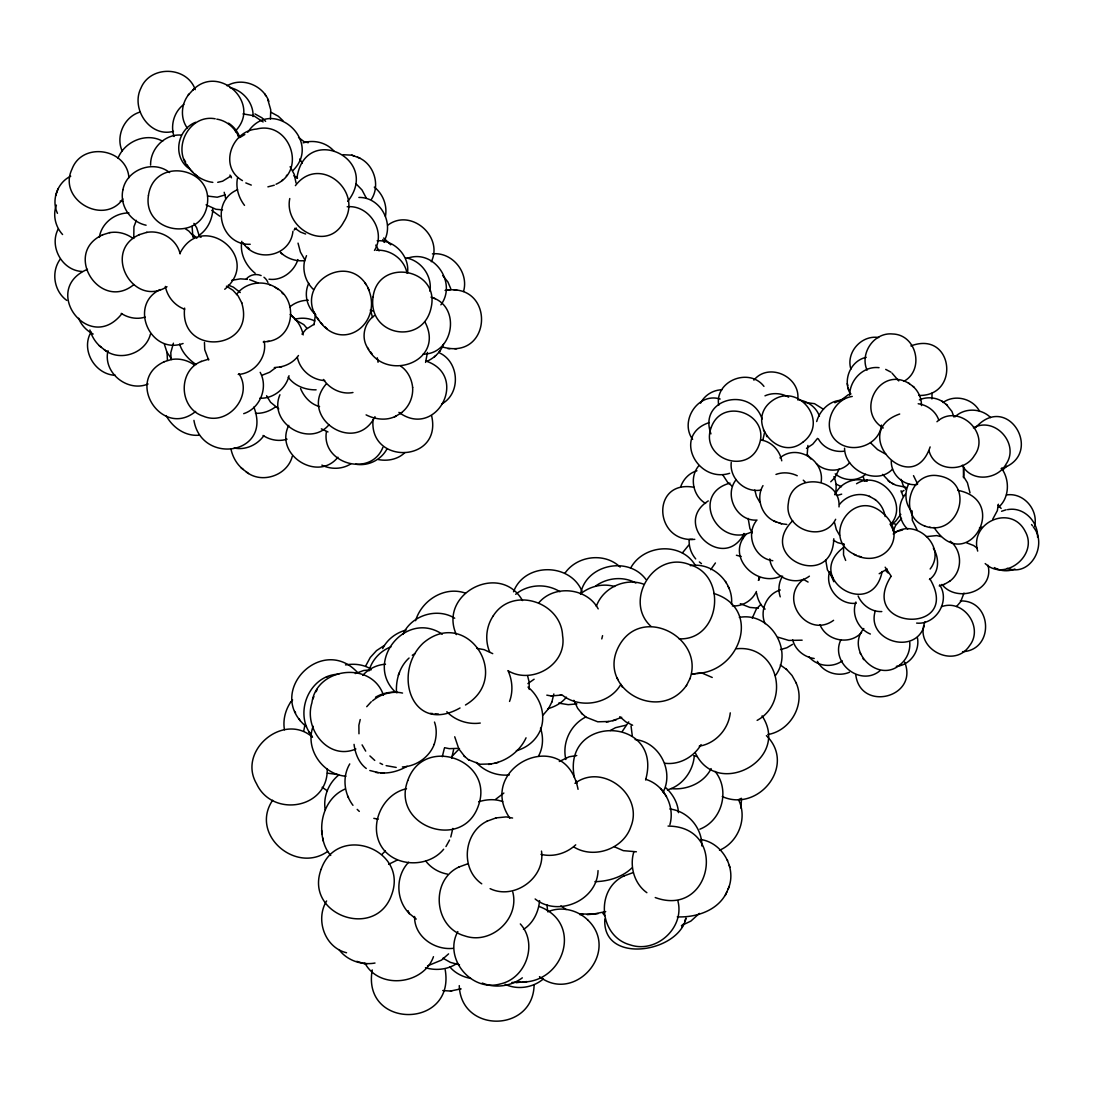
<?xml version="1.0" encoding="UTF-8"?>
<svg xmlns="http://www.w3.org/2000/svg" width="1093" height="1093" viewBox="0 0 1093 1093"><rect width="100%" height="100%" fill="white"/><g stroke="black" fill="none" stroke-linecap="round" stroke-linejoin="round"><path stroke-width="1.5" d="M748.172 518.437L749.907 528.561L752.353 532.824M821.116 482.191C824.873 460.549 797.18 443.28 779.937 457.912M825.68 559.794L827.428 569.918L833.003 577.924M839.014 506.906C841.132 476.439 791.223 472.108 788.395 502.971C783.367 529.367 823.562 543.713 835.653 519.284M1037.585 537.291C1038.282 521.593 1023.622 506.428 1007.541 509.652M322.107 833.904C319.743 816.28 328.105 796.141 345.224 789.009M849.698 392.633C842.812 379.039 851.119 360.43 866.216 357.343M631.044 725.957L632.328 736.204M731.504 604.306C733.84 582.241 712.253 561.898 690.366 565.655M253.057 116.582C253.726 102.974 243.029 90.391 229.885 87.577M909.759 642.192C910.483 650.922 906.63 659.789 899.621 665.063M184.621 308.103C179.102 356.96 256.759 350.826 241.635 302.611M326.424 431.694C321.014 463.705 370.896 477.873 382.905 447.338M412.621 387.346C413.373 397.415 408.714 407.839 400.298 413.509M429.945 291.298C432.459 275.955 421.078 260.394 405.79 257.839M604.853 919.035C601.765 964.805 678.876 953.069 686.021 918.052L684.655 921.153M296.913 178.241C304.646 122.662 381.648 158.266 347.752 201.372M385.433 216.4C387.441 205.511 383.028 193.939 374.298 187.135M407.511 273.236C409.971 256.145 394.313 239.586 377.167 240.761M314.087 324.771L315.426 314.265M82.166 271.474C62.246 270.668 48.898 246.69 58.175 229.093M374.995 416.665C355.102 455.986 297.542 416.966 326.233 383.957M237.536 177.845C235.514 187.559 238.547 197.587 244.518 205.375M241.826 241.28C239.599 253.385 245.788 265.722 255.147 273.25M289.768 198.543C283.538 228.519 327.326 253.152 343.776 221.906C364.024 191.084 319.306 153.963 295.397 185.646M70.731 176.219C57.41 182.422 51.098 200.087 57.464 213.326M122.962 189.622C119.274 205.334 130.409 222.002 146.093 225.213M304.523 261.2C302.351 271.46 305.958 282.39 313.568 289.563M931.919 398.945L932.056 393.111M192.914 237.208L192.081 226.374M373.055 419.452C368.628 465.29 442.624 463.104 431.598 415.682M427.445 352.438L425.573 362.425M694.287 755.7C693.29 771.002 682.442 785.744 667.44 789.884M150.602 165.111C150.165 148.812 164.742 133.783 181.288 135.081M212.903 208.64C212.507 219.037 207.684 229.612 198.844 235.46M270.449 118.987L270.736 109.847L267.717 99.272M740.876 808.082L741.546 798.833M881.45 425.054C879.592 444.81 853.155 454.141 838.071 442.405C820.269 429.248 831.923 399.287 852.239 396.445M912.149 510.923L912.3 520.227L916.972 529.586M849.685 395.188C849.726 379.94 863.388 365.772 879.059 367.672M534.108 984.902C533.206 1032.762 460.781 1033.486 459.265 985.613M669.886 824.668C675.146 806.224 664.257 785.034 645.785 779.336M843.605 543.74L843.536 554.943L845.668 560.436M998.374 504.242L997.335 510.663L992.704 519.23M963.493 477.682L963.384 465.591M372.235 969.928C361.564 1029.483 455.426 1029.387 445.206 969.805M539.559 900.618C538.644 911.89 533.234 923.257 523.479 929.405M633.776 852.021C629.431 866.585 634.323 883.745 646.865 892.694M463.514 291.489C469.129 272.485 452.242 251.732 432.432 253.849M598.035 870.615C597.27 900.564 558.113 917.369 535.146 898.979M303.663 731.299L305.07 724.249M742.98 538.658L743.636 533.562M875.37 610.645C865.533 640.717 915.128 656.073 924.241 625.852M963.985 593.116L960.638 601.765L956.566 606.492M1034.565 526.471C1038.692 509.953 1023.595 492.151 1006.462 494.965M728.02 889.278C737.256 868.99 722.815 842.799 700.804 839.52M108.002 350.689C102.564 372.576 127.635 392.715 148.061 383.985M292.924 231.347C290.41 256.322 256.718 263.454 243.029 242.919L245.201 244.969M451.655 758.351L453.595 749.648M99.34 237.386C101.376 223.286 114.915 212.752 128.947 212.957M383.438 695.175C371.866 660.746 316.505 667.031 311.915 702.799C303.663 728.689 328.132 760.906 355.881 748.992M409.055 658.027C399.532 666.675 395.707 680.051 396.499 692.607M835.025 494.883C836.773 488.844 836.487 482.382 833.932 476.603M882.147 571.489C872.036 621.439 802.959 578.211 843.454 547.538M930.129 446.928C912.204 500.252 847.389 432.336 899.689 414.015M924.992 621.89C913.693 648.272 953.875 669.763 969.532 645.717C984.014 627.45 963.411 598.486 941.51 606.711M360.225 719.536L358.887 725.192L358.969 733.772M434.194 744.401C436.572 737.229 437.077 729.263 434.495 722.063M540.707 729.318C546.172 714.385 540.106 696.951 528.001 687.101M551.897 701.952L553.837 693.959M689.888 678.794C704.438 638.722 644.597 605.604 620.551 643.285C593.13 686.896 659.161 724.878 686.623 685.243M450.794 836.992L452.844 828.426M730.261 712.855C728.553 729.154 715.546 743.595 699.247 746.164M601.778 638.899L602.571 635.648M442.296 756.725L444.332 748.418M313.144 726.271C304.674 748.637 322.462 774.541 345.907 776.221M368.997 670.87C371.866 660.063 380.46 650.731 390.939 646.878M580.615 593.69C586.176 564.316 628.461 555.709 645.936 579.454M752.257 618.105L756.315 609.102L760.933 604.347M829.587 571.721C824.573 587.679 839.547 605.399 856.161 603.227M807.099 455.508L807.905 445.452M855.874 602.038C851.215 614.403 858.265 629.131 870.37 634.036M443.444 344.363C440.67 352.055 434.331 357.889 427.035 361.318M840.831 639.883C829.942 662.522 860.273 687.21 879.947 670.747M839.192 468.993L834.997 477.504L830.748 481.767M288.771 425.368C274.015 454.497 317.626 482.6 337.928 457.229M279.917 394.764C267.826 423.032 309.456 448.253 329.075 424.658M509.543 701.433C513.177 691.719 512.467 680.912 508.368 671.444M55.593 195.729L58.12 188.638M122.922 189.758C126.679 169.442 153.648 159.523 169.579 172.557M304.482 261.336L306.505 255.666M816.69 421.543C819.75 410.299 829.874 400.325 841.924 400.229M289.017 375.732C285.942 388.712 273.25 398.904 259.82 398.194M431.325 261.705C443.635 236.607 410.968 207.943 387.988 225.035M415.6 620.687C421.611 600.276 444.687 585.684 465.44 593.157M56.399 205.115C52.573 215.007 55.442 226.825 62.574 234.517M136.365 220.362L133.933 226.743L133.756 238.452M297.924 259.574C294.085 271.542 281.885 281.01 268.987 279.193M596.3 606.369C602.871 587.884 624.882 577.459 643.353 584.045M150.451 334.103C145.724 353.49 119.602 362.329 104.245 349.623M173.404 343.188L170.795 352.656L171.109 359.392M292.309 456.205C287.582 475.592 261.459 484.431 246.103 471.725M645.594 779.937C663.752 715.997 561.611 713.374 574.385 777.451M663.178 792.029C674.231 770.92 659.038 741.764 635.101 739.578M457.817 931.564C443.157 958.192 471.37 992.444 500.43 983.919C525.993 978.317 538.234 943.642 520.323 923.94M680.638 486.959C683.125 479.417 689.218 472.955 696.938 470.769M762.791 440.452L764.717 431.844M762.982 485.62C755.277 498.586 762.135 517.426 776.576 522.017M908.679 483.912C904.498 492.205 904.99 503.067 910.947 510.39M893.131 531.089L895.522 525.583L901.534 518.355M681.909 927.383L683.426 923.927M677.291 916.863C696.241 917.696 718.456 910.401 726.79 892.052M725.274 895.495L729.386 886.177M117.962 158.321C124.52 141.38 146.476 132.062 162.666 141.257M308.745 283.319C303.745 293.798 306.75 306.942 315.453 314.511M900.81 514.352L895.44 521.47L890.549 524.845M312.735 699.206L313.896 696.651M316.137 691.691L317.312 689.123M398.317 675.187L399.478 672.632M383.752 241.635C394.696 223.423 380.432 196.959 358.887 197.437M711.119 768.598C703.96 783.08 686.718 790.294 671.088 788.613M91.115 331.985C80.458 349.828 94.913 374.639 115.393 375.309M526.047 737.816C520.364 750.304 508.313 759.881 495.047 763.119M349.76 763.925C342.068 776.754 344.076 793.627 352.971 805.322M402.402 766.958C416.228 766.357 429.399 757.203 434.304 744.169M543.221 714.904L548.372 708.865L551.992 701.72M516.347 750.713C527.304 747.776 536.772 739.77 540.816 729.086M686.377 685.707L689.997 678.562M775.347 675.652C794.31 650.622 769.95 611.547 739.333 617.408M290.615 702.184C285.3 710.272 282.773 720.15 284.453 729.755M493.367 615.687C486.098 626.275 484.745 640.211 489.678 652.056M538.576 755.973C543.166 747.598 543.617 737.106 540.502 728.143M371.292 199.5C380.829 185.1 373.806 163.226 357.589 157.242M756.219 520.896C745.262 535.242 754.757 558.619 772.806 560.709M60.183 259.219C50.879 271.952 53.981 291.203 66.769 300.411M365.895 665.569L370.267 657.453L376.511 650.622L384.23 645.512M382.687 648.6C387.209 639.364 396.199 632.683 406.049 630.074M402.962 634.35C411.282 615.345 437.063 607.23 454.715 618.214M513.532 591.778C524.544 562.335 570.04 562.635 581.913 591.053M189.212 93.943C181.233 103.248 179.935 117.88 187.245 127.99M276.037 184.239C307.502 170.235 289.372 120.558 256.664 129.042C231.374 130.832 218.45 167.188 242.441 180.591M374.475 250.42C386.375 231.538 369.229 204.664 347.205 206.755M433.47 956.689C423.565 984.848 379.134 989.944 364.857 963.001M622.368 731.258L628.721 721.899M326.616 900.946C315.098 919.473 324.676 947.59 346.549 952.754M445.958 846.556L449.565 840.039M620.906 684.245C609.703 704.316 579.618 709.33 561.98 694.834M682.374 552.935L688.617 545.284M736.217 479.554C723.47 495.238 736.846 521.621 757.08 520.09M710.682 569.699L715.423 562.977M744.128 533.521C723.99 572.882 671.143 524.462 708.278 500.922M756.424 591.477C752.312 600.604 742.297 606.629 732.31 605.918M758.323 580.356L759.936 577.555M782.629 576.12C778.681 582.145 777.956 590.056 780.238 596.846M835.12 494.46C840.285 482.587 855.122 476.657 867.132 481.316M863.812 628.516C845.217 650.376 877.611 683.753 899.881 664.899M930.157 569.002C947.604 546.514 914.732 516.238 893.227 533.999M179.962 253.248C202.068 209.842 263.167 257.333 224.734 289.276M700.545 403.18C704.534 395.283 713.019 389.941 721.872 389.791M440.889 304.824C457.339 282.882 433.976 248.439 407.388 258.303M701.091 744.593C693.809 757.066 679.122 765.237 664.612 763.215M272.635 800.267C249.491 834.505 295.82 874.236 327.668 851.42M386.922 449.032C380.992 460.044 367.999 466.369 355.676 464.211M247.756 132.267C271.829 95.665 323.132 140.628 292.979 170.467M698.864 465.686C689.041 477.013 692.853 496.003 705.6 503.449M890.74 576.803C857.213 630.606 963.234 635.429 929.788 578.621M905.4 494.241C896.943 504.269 898.145 520.295 907.668 529.19M630.565 568.223C643.203 544.505 680.884 541.445 695.162 565.081M890.522 524.435C909.554 504.078 880.084 468.76 856.543 483.734M408.632 862.254C395.283 876.094 395.707 900.072 409.397 913.598M817.537 438.389L812.768 444.168L806.484 448.362M975.639 427.609C1008.224 391.171 1045.086 455.125 1001.215 468.665M236.525 294.563C245.665 281.447 266.214 279.166 278.264 289.508M301.982 334.144L305.903 329.389L314.292 324.102M298.471 355.498C294.195 361.619 287.199 365.69 279.917 366.961M495.635 799.325L503.859 793.053M366.729 706.693L371.278 701.733M121.91 313.664C89.694 354.911 39.731 289.618 87.467 269.315M263.782 435.765C257.251 444.947 245.338 450.466 234.175 447.993M290.56 702.252L292.61 699.957M362.726 675.365C368.478 668.998 376.894 664.681 385.501 664.243M493.312 615.755C512.275 585.807 561.119 601.778 562.581 635.648C567.445 664.571 531.84 685.215 507.835 670.624M566.406 697.17C561.761 703.1 554.834 706.788 547.661 708.77M459.484 748.541L452.352 756.014M840.503 400.653L848.154 394.805L850.996 393.89M564.903 573.279C576.94 555.599 604.675 552.115 620.141 567.103M192.614 90.323C218.299 63.134 261.937 103.056 235.76 130.641M745.904 534.586C725.697 556.924 756.698 587.843 781.167 576.025M187.982 95.282L194.035 88.793M892.516 469.129C876.859 486.016 844.725 470.086 844.547 448.212M286.27 175.932L287.227 174.935M281.625 180.864L282.841 179.594M439.031 352.042L439.987 351.044M434.386 356.987L435.588 355.717M792.698 520.705C755.413 557.922 832.197 590.944 833.795 538.74M803.382 579.454C777.997 598.855 807.563 639.364 833.59 620.318M861.598 632.382C850.081 645.662 826.376 640.894 820.01 624.731M699.397 913.393L690.844 921.112L681.431 925.58M538.931 602.653C554.356 584.427 586.9 587.692 598.199 608.883M338.379 775.32C328.406 783.503 323.063 796.961 325.195 809.749M839.547 504.419C846.501 495.443 859.494 491.932 869.905 496.577M382.031 854.289L385.378 850.928M122.949 198.967C103.603 226.347 57.478 199.377 71.988 169.142C82.371 141.188 126.966 148.675 128.919 177.722M443.662 849.22C427.172 869.495 389.45 867.118 379.025 841.774C370.377 820.693 384.135 793.532 406.514 788.736M631.768 868.074C622.095 877.31 608.118 881.409 594.92 881.655M998.496 507.289C1009.645 497.821 1009.905 479.608 1001.502 468.269M753.883 380.145C768.844 361.715 801.046 377.044 797.699 399.901M849.589 462.708C841.419 472.504 825.393 472.313 816.444 463.746M1002.787 469.99L1006.557 466.26M803.191 441.968C830.038 421.556 797.617 381.225 771.562 401.213C744.757 421.365 778.257 462.448 802.918 442.119M949.489 581.394C962.673 572.158 962.796 551.077 950.336 541.254M448.581 953.875L441.531 960.091L427.554 965.884M534.122 679.218L527.905 683.603M929.433 579.509C939.57 572.554 939.406 557.785 933.367 548.194M275.668 367.713L269.602 372.276L261.869 375.323M404.875 452.584C398.03 459.361 387.564 461.41 378.315 459.552M374.38 315.617C363.764 323.118 360.458 338.98 368.737 349.418M887.202 569.043L879.196 573.702M183.802 104.477C174.142 111.582 170.221 125.217 174.033 136.502M294.085 230.022L296.449 228.109M230.842 176.069L222.576 181.206L217.726 182.326M865.656 474.294C857.199 481.835 843.618 481.057 835.23 473.843M955.104 416.775C964.777 407.47 981.323 408.167 990.654 417.608M757.135 720.383C791.523 701.528 777.478 644.351 736.614 648.777M575.724 844.821C566.543 853.414 553.263 857.404 540.953 854.33M543.399 978.877C533.152 987.758 517.481 990.108 505.198 984.356M465.481 704.999C513.273 676.649 466.274 606.465 423.292 642.998C392.059 672.14 411.378 735.398 460.03 707.977M834.833 402.757L845.326 397.989M372.494 700.859C380.637 694.041 392.059 690.653 402.538 693.071M289.672 307.051C294.823 302.624 301.531 300.22 308.322 300.247M487.273 821.103C463.555 832.306 460.003 868.839 481.74 883.813M458.992 866.995C429.863 880.425 433.853 927.479 464.785 935.909C490.853 945.035 519.749 919.131 512.795 892.093M456.929 963.398C447.898 969.669 435.929 970.816 425.478 967.742M624.117 875.876C595.002 889.319 598.978 936.359 629.91 944.789C655.978 953.929 684.874 928.012 677.92 900.987M585.165 717.336C570.273 725.151 561.925 743.076 565.873 759.512M865.738 480.578L867.091 479.677M943.095 402.511C954.749 393.931 973.043 398.549 979.629 411.392M580.41 593.977C589.824 586.231 602.885 583.075 614.69 586.517M441.763 403.945C461.027 393.425 459.374 362.357 439.769 353.025M903.925 381.293C924.678 369.953 916.822 334.622 892.653 333.993C873.99 332.026 859.59 353.422 867.05 370.131M936.961 421.734C957.987 402.552 991.365 433.047 974.287 455.74C963.944 473.105 934.078 471.384 928.995 450.617M901.397 492.096L903.979 490.429M522.331 977.839C510.977 986.269 495.389 988.564 482.273 983.058M515.677 594.278C528.056 584.127 546.486 583.143 559.958 591.737M595.521 586.108C607.011 577.705 623.311 575.929 635.839 583.034M102.742 234.776C62.137 253.07 100.392 312.297 133.892 284.576M139.644 234.558C101.635 250.898 132.854 308.376 166.983 286.735M164.469 361.633C123.864 379.927 162.119 439.14 195.633 411.433M201.372 361.4C177.572 370.691 178.869 408.481 203.284 416.16C227.85 426.721 253.658 395.775 238.971 373.738M275.764 406.664C269.998 411.159 262.771 413.673 255.448 413.304M574.973 783.339C602.339 762.654 643.845 794.693 630.88 826.65C623.393 849.152 593.595 859.412 573.688 846.897M719.508 850.258C738.39 842.211 747.803 818.097 738.458 799.611M195.606 122.266C176.506 129.807 172.107 158.253 190.305 169.401M412.28 655.254L415.08 653.559M239.954 137.445L244.832 134.521M366.1 414.875C375.309 419.534 386.854 421.024 396.172 415.968M809.394 576.161C794.925 587.242 771.767 576.913 769.759 558.892M792.562 644.351L786.864 647.766L780.484 649.584M842.279 660.869C832.292 668.247 816.922 666.388 808.984 656.811M394.464 416.979L401.787 412.621M939.201 585.889L944.325 584.359M338.803 674.19C310.234 674.736 294.249 711.106 310.275 733.731M943.86 584.618L949.762 581.23M699.821 829.204C722.2 820.529 730.315 789.938 715.054 771.371M237.577 189.704C209.473 201.426 220.239 245.693 250.215 244.272M350.785 463.897C342.259 469.362 330.878 469.662 321.875 465.112M160.247 289.536C127.936 304.797 150.356 355.348 183.077 343.503M610.236 730.561L615.482 727.692L626.139 725.151M388.63 864.331L397.142 860.123M621.698 717.322L612.749 720.656M375.5 697.252C382.14 693.276 390.133 691.5 397.797 692.47M407.142 766.289C399.191 770.852 389.873 773.694 380.651 772.847M559.315 761.493L569.152 756.78L576.749 755.523M227.071 85.787C242.059 76.906 262.962 85.199 268.864 101.335M225.377 194.841L217.234 197.218L207.533 196.057M738.923 799.461L741.409 798.3M1014.946 569.029C1008.361 571.653 1000.423 571.338 994.329 567.568M496.154 817.878L506.168 816.908L512.576 818.042M467.886 863.757L458.732 867.091M633.011 872.638L623.857 875.985M547.757 911.835C561.31 905.892 577.951 909.963 588.184 920.402M267.457 341.508C294.7 338.475 298.69 298.799 275.204 287.35M910.893 345.934C953.274 329.949 960.774 396.472 918.803 395.447M973.398 427.828C994.944 416.05 1019.919 444.004 1006.134 464.047C997.444 480.1 971.212 482.396 962.291 465.222M487 821.212L496.441 817.755M355.293 673.548L363.805 670.46L371.169 669.818M919.363 399.874C926.782 396.554 935.922 397.251 942.712 401.718M709.207 422.581C672.072 434.85 696.938 483.584 729.632 473.31M780.265 589.988C766.535 593.977 759.362 610.768 765.059 623.693M243.698 413.66C260.148 408.345 268.427 387.591 260.189 372.344M140.259 112.005C124.397 116.459 115.38 136.078 122.184 151.039M1001.571 511.264L1006.12 509.803M605.686 911.603L593.335 914.09L580.219 914.008M764.977 395.83C772.532 392.483 781.495 393.002 788.613 397.169M109.56 232.686C117.538 231.224 125.804 233.328 132.417 237.973M146.476 232.454C160.958 229.571 176.888 239.326 180.113 253.904M171.287 359.542C179.279 358.08 187.531 360.184 194.144 364.816M102.346 234.899L110.079 232.522M139.262 234.681L146.981 232.29M145.191 317.079C137.24 319.634 128.154 318.008 121.227 313.363M164.073 361.756L171.806 359.378M200.989 361.523L208.708 359.146M287.049 439.181C279.098 441.736 270.012 440.11 263.085 435.465M979.451 527.946L982.074 527.168M836.91 495.512L841.678 494.145M750.891 532.25C716.885 547.784 690.079 493.831 730.015 483.106M442.815 347.082C492.396 360.799 495.635 282.008 445.07 290.396M326.479 676.977L327.613 676.649M895.809 531.813L902.599 529.968M849.452 672.263C838.003 677.195 823.207 672.578 817.4 661.361M926.468 536.595L936.701 535.584L940.923 536.608M267.908 186.848L274.275 185.209M775.975 474.444C782.916 471.834 790.622 472.572 797.234 475.728M696.651 673.507C740.603 671.594 762.245 608.446 713.797 593.458M478.638 801.77C486.385 799.393 495.033 798.655 502.725 801.647M586.19 717.254L597.775 721.804L608.91 721.476M468.487 759.703L480.073 764.253L491.208 763.939M522.235 982.047C564.507 982.142 583.156 922.656 539.245 906.521M606.355 722.036L616.001 719.959M488.653 764.485L498.299 762.408M767.901 734.537C790.745 730.684 805.937 703.796 795.95 682.51M442.747 990.559L450.48 991.05L461.068 988.837L459.484 989.165M231.689 280.354L240.446 278.838L247.305 279.343M450.48 991.05L451.915 990.75M303.116 142.855C314.005 139.398 326.698 142.609 334.185 151.34M173.459 131.324C149.891 137.841 130.545 108.631 140.929 88.15C150.342 65.006 187.012 66.031 195.237 89.626M294.878 319.279C301.49 317.407 308.677 318.008 314.88 320.973M352.957 392.51C341.672 394.792 329.69 388.944 323.46 379.462M374.995 963.042C361.865 965.406 347.123 960.61 339.062 949.667M376.32 250.311C390.242 249.122 404.328 259.137 406.979 272.977M962.55 651.715C994.739 650.144 992.403 599.92 960.323 600.931M802.139 640.184L788.832 640.43L778.093 637.219M695.626 673.63L691.719 674.135L701.269 672.905M896.328 666.347C910.127 665.295 920.279 650.827 917.355 637.424M263.235 341.972L269.206 341.303M274.302 367.576L281.68 366.756M614.485 846.829L623.297 850.655L636.386 851.789M587.255 914.65L598.076 913.639M511.92 982.457L520.405 982.211M345.525 664.913C353.982 663.492 363.149 664.325 370.582 668.861M516.156 982.607L526.976 981.596M576.954 703.892L568.21 704.671L558.646 703.127M480.264 723.06C468.255 724.755 455.234 720.574 446.832 711.721M509.338 774.896C497.219 776.276 484.472 771.426 476.247 762.395M238.219 374.421C254.396 373.628 267.512 357.165 264.137 341.153M668.055 826.076C728.908 826.486 711.693 918.38 655.24 897.544M579.741 914.609L582.979 914.322M546.814 695.148L551.132 695.94L561.378 695.093L560.026 695.203M551.132 695.94L552.976 695.79M679.108 638.845C720.314 640.566 728.075 575.41 689.587 564.616C653.833 550.244 623.119 601.082 651.032 626.426M805.172 402.47L814.49 403.672L823.494 409.315M423.114 354.132C453.185 354.31 461.383 307.666 432.91 297.802M457.229 748.404L449.25 748.664L444.537 747.694M916.89 484.595C903.46 486.098 890.795 474.348 891.287 460.809M760.742 490.088C744.866 492.998 729.373 478.474 731.244 462.448M844.233 451.19C834.219 452.529 823.275 448.062 818.397 438.921M453.049 948.355C434.386 950.404 414.11 936.318 414.589 916.494M916.631 623.092C935.922 625.114 950.555 600.972 939.652 584.905M338.652 774.705L327.34 773.147M303.376 260.721C295.042 261.377 286.448 258.18 280.464 252.387M881.805 611.574C871.627 612.08 862.076 605.167 858.114 595.986M199.418 435.164C185.441 436.667 172.585 427.5 166.15 415.613M924.405 525.911C958.725 539.013 977.005 481.371 938.081 475.742C909.608 470.933 897.695 516.279 924.733 525.993M985.189 563.564C1004.781 582.2 1038.446 555.107 1025.384 531.731C1011.421 503.477 969.054 522.372 977.702 551.091M694.192 487.328C650.677 479.076 653.723 543.125 694.793 539.341M690.066 539.327L692.648 539.341M447.447 289.973L449.892 290M454.155 290.055L456.751 290.069M447.939 348.681L449.892 348.708M454.811 348.749L456.655 348.776M343.202 154.728L351.837 155.165L359.925 158.102M316.109 389.832C305.493 390.037 294.591 385.979 288.183 377.181M243.015 113.904L253.644 115.68L263.112 121.951M878.69 337.546C861.53 334.622 845.668 352.479 850.914 369.133M758.405 608.173L749.812 607.421L740.357 603.678M786.837 524.435L781.563 523.779L773.926 521.088M905.947 487.314L895.987 485.237L891.97 483.243M120.175 201.098L123.181 201.331M222.548 209.856L215.936 209.282L206.099 204.828M430.287 713.374L432.678 713.565M435.069 713.784L438.402 714.057M369.817 770.497L378.274 772.642M375.883 772.45L383.998 773.134M892.394 523.629L895.317 524.053M396.199 767.436L386.143 765.633M957.632 490.306C1011.462 500.539 966.458 577.186 934.023 527.413M324.73 380.583C311.792 379.94 299.919 370.062 297.351 357.302M447.474 874.113C438.894 872.597 430.902 867.938 425.669 860.915M212.834 182.367C202.205 181.055 192.395 174.279 187.204 164.975M476.739 648.313L484.144 649.666L492.724 653.641M373.82 818.343L378.164 819.176M853.797 554.342C883.54 570.013 909.499 536.362 883.13 513.423C852.936 485.743 818.493 539.983 856.447 555.271M215.198 118.782C189.212 113.959 171.669 148.306 188.679 167.584M669.845 809.025C687.866 811.033 702.157 827.907 701.843 845.955M216.797 119.137C226.948 120.667 235.337 128.318 239.189 137.65L238.028 135.587M760.728 439.973C771.316 441.435 779.883 450.384 781.741 460.809M918.202 403.741C927.288 404.997 935.772 411.214 938.75 420.013M798.874 399.956C807.959 401.213 816.457 407.429 819.422 416.228M844.138 544.273L837.716 542.661L833.385 540.243M736.409 555.258L741.204 556.474M814.189 658.492C804.243 657.207 795.089 649.816 792.739 639.924M720.164 399.027C697.853 392.032 679.34 421.311 692.634 439.359M929.651 527.236L930.403 527.441M997.24 569.289L997.991 569.494M459.497 964.832L450.412 962.386L442.952 958.192M425.683 360.963C469.908 375.35 436.49 439.905 398.918 412.375M722.241 796.537C758.296 812.837 796.688 765.36 766.398 735.63M470.741 978.426C462.831 976.951 455.234 973.235 449.947 967.032M304.947 141.83L308.226 142.746M694.014 755.687L697.115 756.588M366.592 964.327L356.81 961.348M319.566 406.569C310.658 404.301 303.922 396.759 300.534 388.48M370.226 310.18L373.246 311.095M966.636 542.838L973.644 545.516L977.347 548.29M1007.227 568.278C1030.699 577.405 1047.914 544.519 1033.35 527.045M701.788 672.96L712.24 677.469M294.577 319.347L303.813 324.635L306.819 328.132M779.049 522.891L781.563 523.779M858.92 556.146L861.434 557.034M430.997 297.118L435.246 298.662M351.837 155.165L354.269 156.053M251.281 185.086L245.829 182.927M305.63 234.011L300.507 232.099L294.891 228.232M228.328 285.15L233.424 287.186L240.269 292.555M249.614 279.658L257.784 282.8M909.444 383.698C879.974 365.13 854.958 411.077 883.267 427.978M327.982 431.94L321.356 428.852M886.04 454.346L877.529 449.565L870.547 442.815M93.165 334.048C86.648 330.687 81.224 325.168 78.655 318.213M490.115 888.65C514.216 900.359 545.557 877.816 541.5 851.092M442.255 634.2C405.749 609.58 363.983 661.989 395.338 692.033M841.487 486.74L836.418 484.267M184.621 309.223C174.743 305.685 167.27 296.695 165.357 286.393M268.81 284.248L270.272 284.972M632.642 725.246L625.879 721.899L619.799 716.666M379.995 763.133L382.605 764.499M885.713 369.393L890.904 372.112M271.146 112.36L278.332 116.268L282.991 120.708M278.783 408.96L270.558 402.265L266.583 395.734M254.956 113.918L262.019 117.866L265.613 121.337M566.133 909.526L560.873 905.906M808.082 582.05L803.478 579.386M298.539 137.472L305.125 142.445M875.069 499.542C880.603 503.559 884.087 509.844 885.166 516.552M293.867 175.85L297.528 177.94M869.386 496.277L875.589 499.829M219.775 216.182L211.741 210.362M882.597 474.376L889.702 481.835M888.185 480.92L893.896 484.418M226.415 286.188L232.877 290.219L238.069 295.82L241.854 303.021M317.175 317.585C339.745 355.58 384.34 324.156 367.999 288.197M185.236 228.669L188.911 231.129L194.513 237.536M322.175 787.288L327.217 790.745M780.279 664.927L786.618 669.503M198.653 235.582L201.016 237.331M400.776 366.169C407.785 370.91 411.815 379.189 412.648 387.469M732.365 486.248L727.938 482.764L722.787 474.895M228.546 123.167C233.656 126.392 237.591 131.392 239.668 137.049M946.292 404.451L951.921 411.419L953.929 416.993M913.024 386.43C918.434 391.144 921.631 398.371 921.467 405.571M383.698 238.014L390.734 244.791M941.688 400.94L947.494 405.366M908.42 382.919L914.226 387.346M196.112 364.556C188.816 359.57 182.217 352.752 179.662 344.104M699.342 561.966L701.474 563.633M89.899 329.963C91.867 336.712 95.829 343.12 101.43 347.424M99.203 345.675L106.595 351.468M230.91 448.772C232.522 456.765 236.798 464.498 243.288 469.512M241.061 467.777L248.453 473.57M539.464 976.636C574.522 1003.784 620.441 951.894 588.061 920.265M409.288 913.502L416.228 919.076M573.866 700.312L577.705 708.387L582.46 714.112M454.729 736.778L458.814 748.869L464.757 756.575M997.923 505.226L1001.161 508.409M581.394 713.237L586.463 717.459M463.692 755.687L468.76 759.922M374.762 760.427L369.912 755.932M366.264 768.488C358.709 762.832 355.211 753.46 354.05 744.374M312.502 737.174C283.661 711.816 237.113 750.59 256.554 783.749C272.362 818.11 328.501 808.957 327.217 768.803M892.011 373.096L898.76 380.924M281.967 292.856L283.442 294.181M303.185 334.909C301.572 326.739 296.872 319.402 290.178 314.47M290.724 314.948L295.916 319.634M193.598 235.214L196.849 238.165M891.355 576.435L885.166 567.199M803.259 480.182L805.24 482.04M280.682 252.592L282.609 254.409M190.51 169.921L192.682 171.97M195.046 174.197L196.959 176.014M247.551 247.196L249.477 249.013M320.481 322.531L322.654 324.594M325.017 326.807L326.93 328.624M763.952 386.375C749.265 367.125 714.467 380.815 718.702 405.325M578.06 789.324C565.368 723.88 475.1 766.876 509.816 818.179M357.985 673.001C322.49 633.312 264.383 692.197 306.436 726.763M357.192 809.38L359.296 811.402M367.467 347.67C385.214 383.206 445.712 362.002 425.054 322.148M356.154 183.925L362.029 189.991L366.073 197.696M885.726 570.614L888.035 572.937M765.086 609.129C760.236 605.139 757.586 599.169 756.602 593.062M941.92 584.427C956.799 603.459 994.78 591.381 987.976 565.218M369.161 290.26C351.099 248.097 290.998 284.016 318.65 320.194M807.713 454.989L810.856 458.992M665.965 787.834C672.81 794.297 678.043 803.054 678.425 812.632M442.815 275.655L447.911 281.98L450.822 288.825M786.168 668.998L792.029 675.474L796.278 683.111M170.891 357.985L166.956 352.274L164.374 344.268M330.714 855.464C324.621 848.551 322.216 839.274 321.588 830.27M1031.56 524.531L1032.53 525.815M602.776 913.133L604.689 915.674M666.498 796.401L660.555 788.422M370.5 351.782L372.112 353.982M917.642 484.035L913.502 475.646M308.882 731.764L312.256 736.504M906.288 489.801L903.173 485.333L901.11 479.39M695.708 558.919C691.104 553.523 688.699 546.541 689.164 539.45M890.153 523.902L894.743 533.343M963.452 476.329L967.414 482.723L970.01 492.847M522.509 600.576C500.321 561.488 437.842 593.608 456.341 634.596M193.912 223.382L196.644 227.713L199.145 235.596M208.654 360.021L204.733 349.692L204.446 342.451M304.933 259.915L300.425 252.114L298.034 243.138M617.067 678.029L617.941 679.532M621.398 685.502L622.436 687.278M347.588 796.059L348.462 797.576M294.727 711.42L295.602 712.937M299.072 718.893L300.11 720.683M362.084 744.88L365.704 751.11M762.067 715.888C790.84 759.334 717.555 799.215 695.49 753.227M839.602 535.324L836.35 529.64L834.587 522.741M759.731 502.083L756.479 496.386L754.798 490.019M382.782 239.504L384.435 242.414M375.773 245.105L379.08 250.939M299.81 158.963L302.283 163.335M290.123 166.71L294.263 174.388L296.025 182.982M314.046 311.997L315.59 314.729M184.075 159.373L185.619 162.106M264.629 93.752L265.736 95.733M364.912 282.691L366.018 284.658M234.94 130.067L236.047 132.034M229.954 175.058L231.484 177.817M763.42 430.055L763.939 431.025M766.384 435.601L766.972 436.694M860.123 652.999L860.642 653.956M863.087 658.546L863.675 659.639M833.795 581.695L829.519 571.967M725.52 581.462L726.258 582.897M728.17 586.558L729.332 588.785M762.094 419.056C751.369 385.665 697.785 398.098 710.942 433.853M370.664 310.781L372.576 317.544M253.849 407.088C272.458 454.674 201.454 465.427 193.939 420.381M662.986 790.43L664.202 793.354M575.615 780.402L576.844 783.339M864.508 480.934L863.238 476.78M901.042 490.771L903.132 496.304M727.228 859.713L727.596 860.697M729.222 865.369L729.892 867.227M527.564 675.652L529.135 682.046L529.258 689.41M408.195 910.77L408.973 913.516M904.662 662.112C918.926 697.607 860.273 712.322 855.751 674.682M225.554 197.806L225.773 198.666L224.188 192.286M847.294 383.575L847.744 385.692M848.236 388.029L848.742 390.406M377.276 357.794L378.055 362.261M322.681 837.771L323.118 840.845M546.924 904.867L547.689 911.289M167.051 352.26L167.42 360.075M963.862 475.592L963.78 467.982M758.815 576.954L758.843 580.274M246.062 279.262A12.747 12.488 4.3 0 1 261.118 275.573M263.973 277.253A12.747 12.488 4.3 0 1 267.908 282.445M148.443 195.524C142.568 233.137 201.877 242.878 207.301 204.295C213.19 166.805 153.771 156.654 148.443 195.524M373.055 297.009C367.398 336.097 423.305 346.331 431.216 307.242C439.864 268.127 378.028 257.483 373.055 297.009M321.123 869.331C304.045 914.882 375.883 940.608 391.718 894.593C408.468 848.988 337.163 823.056 321.123 869.331M407.744 780.566C390.666 826.13 462.503 851.843 478.338 805.842C495.074 760.222 423.77 734.291 407.744 780.566M711.297 427.226C699.329 458.049 747.626 476.247 758.966 445.179C770.948 414.343 722.637 396.144 711.297 427.226"/></g></svg>
